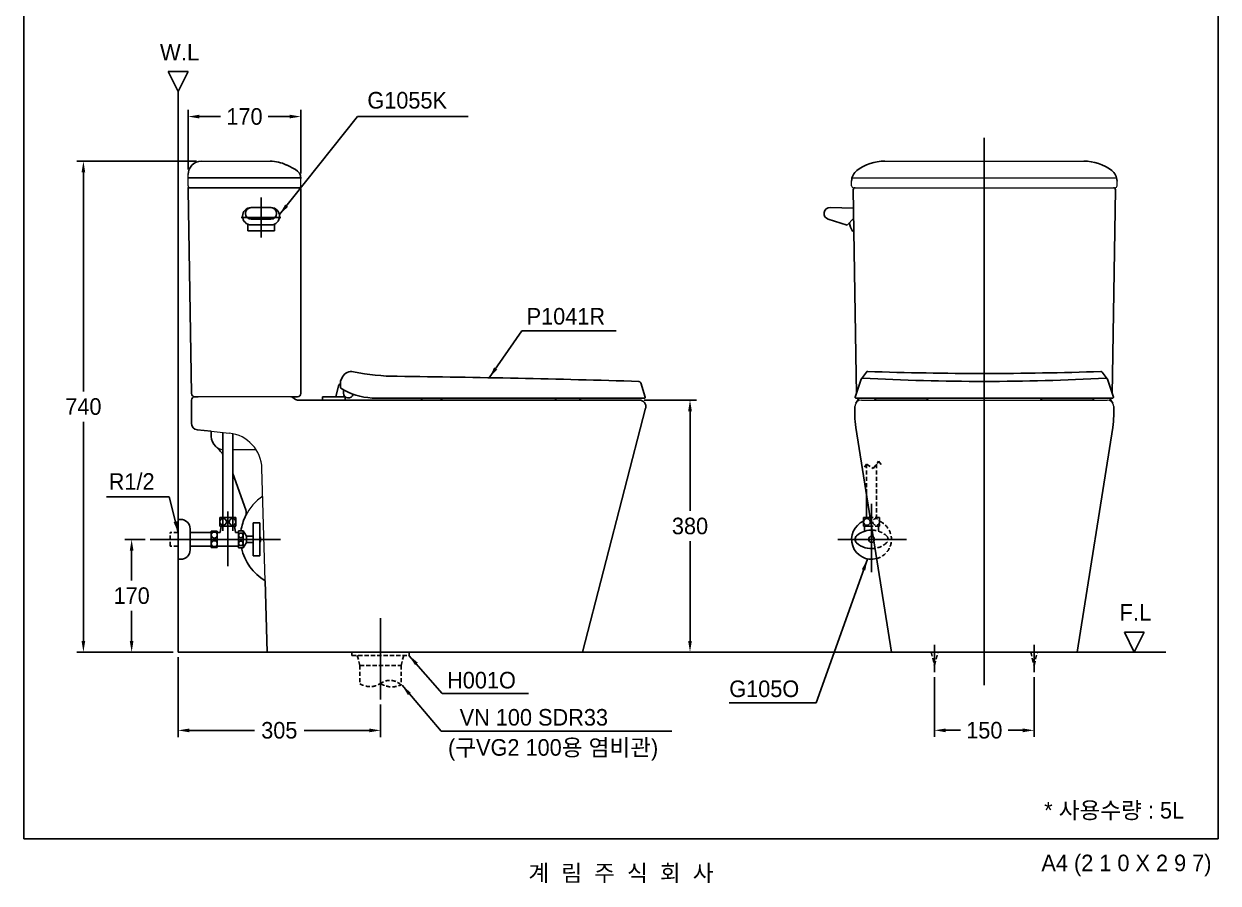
# Model space of a CAD drawing. Header units: millimetres. Extents: x 0 to 1800, y -67 to 2530.
# Drawn here: x 0 to 1800, y -67 to 1228 of the extents above; entities that cross this region are included whole.
import ezdxf
from ezdxf.enums import TextEntityAlignment as Align
from ezdxf.lldxf.tags import DXFTag

# ---------------------------------------------------------------- set-up
doc = ezdxf.new("R2010")
doc.units = ezdxf.units.MM
doc.linetypes.add('DASHED2', pattern=[9.525, 6.35, -3.175])
doc.layers.add('61', color=7, linetype='Continuous', true_color=0xffffff)
for name, color, linetype in [('TEXT', 7, 'Continuous'), ('내부선 및 부속', 4, 'Continuous'), ('도각라인', 7, 'Continuous'), ('외형선', 3, 'Continuous'), ('점선', 6, 'DASHED2'), ('중심선', 1, 'DASHED'), ('치수선', 7, 'Continuous')]:
    doc.layers.add(name, color=color, linetype=linetype)
doc.styles.add('____', font='')
doc.styles.add('타이틀', font='H2GTRM.TTF', dxfattribs={"height": 25})
doc.styles.get('____').set_extended_font_data('굴림')
tags = doc.linetypes.add('DASHDOT', pattern=[70, 31, -13, 13, -13]).pattern_tags.tags
tags[10:11] = [DXFTag(74, 4), DXFTag(75, 0), DXFTag(340, '0'), DXFTag(46, 0.0), DXFTag(50, 0.0), DXFTag(44, 0.0), DXFTag(45, 0.0)]
tags[8:9] = [DXFTag(74, 4), DXFTag(75, 0), DXFTag(340, '0'), DXFTag(46, 0.0), DXFTag(50, 0.0), DXFTag(44, 0.0), DXFTag(45, 0.0)]
tags[6:7] = [DXFTag(74, 4), DXFTag(75, 0), DXFTag(340, '0'), DXFTag(46, 0.0), DXFTag(50, 0.0), DXFTag(44, 0.0), DXFTag(45, 0.0)]
tags[4:5] = [DXFTag(74, 4), DXFTag(75, 0), DXFTag(340, '0'), DXFTag(46, 0.0), DXFTag(50, 0.0), DXFTag(44, 0.0), DXFTag(45, 0.0)]
tags = doc.linetypes.add('DASHED', pattern=[25.72, 12.86, -12.86]).pattern_tags.tags
tags[6:7] = [DXFTag(74, 4), DXFTag(75, 0), DXFTag(340, '0'), DXFTag(46, 0.0), DXFTag(50, 0.0), DXFTag(44, 0.0), DXFTag(45, 0.0)]
tags[4:5] = [DXFTag(74, 4), DXFTag(75, 0), DXFTag(340, '0'), DXFTag(46, 0.0), DXFTag(50, 0.0), DXFTag(44, 0.0), DXFTag(45, 0.0)]
doc.dimstyles.new('MSADIM', dxfattribs={"dimtxt": 33, "dimasz": 17, "dimexe": 10, "dimexo": 7.5, "dimgap": 10, "dimtad": 0, "dimtih": 1, "dimtoh": 1, "dimdec": 0, "dimzin": 1, "dimdsep": 46, "dimtxsty": '____', "dimcen": 11.25, "dimadec": 0, "dimazin": 0, "dimtfac": 1, "dimtdec": 0, "dimtix": 1, "dimtmove": 0, "dimatfit": 3, "dimfxl": 1, "dimtolj": 1, "dimtzin": 1, "dimarcsym": 0})

# ---------------------------------------------------------------- blocks, each defined once
blk = doc.blocks.new('*D1')
at = {"layer": '치수선', "color": 0, "linetype": 'Continuous', "lineweight": -2, "transparency": 16777216}
for p, q in [((232.5, 273.7), (232.5, 153.3)), ((537.5, 202.3), (537.5, 153.3)), ((249.5, 163.3), (347.6, 163.3)), ((520.5, 163.3), (422.3, 163.3))]:
    blk.add_line(p, q, dxfattribs=at)
at = {"layer": '치수선', "color": 0, "linetype": 'Continuous', "transparency": 16777216}
for points in [[(249.5, 166.1), (249.5, 160.4), (232.5, 163.3)], [(520.5, 166.1), (520.5, 160.4), (537.5, 163.3)]]:
    blk.add_solid(points, dxfattribs=at)
at = {"layer": '치수선', "color": 0, "linetype": 'Continuous', "transparency": 16777216, "insert": (385, 163.3), "char_height": 25, "attachment_point": 5, "style": '____'}
blk.add_mtext('\\A1;305', dxfattribs=at)
blk = doc.blocks.new('*D8')
at = {"layer": '치수선', "color": 0, "linetype": 'Continuous', "lineweight": -2, "transparency": 16777216}
for p, q in [((935, 661.2), (1014, 661.2)), ((1004, 644.2), (1004, 494)), ((1004, 298.2), (1004, 448.4)), ((849.6, 281.2), (1014, 281.2))]:
    blk.add_line(p, q, dxfattribs=at)
at = {"layer": '치수선', "color": 0, "linetype": 'Continuous', "transparency": 16777216}
for points in [[(1001.2, 644.2), (1006.8, 644.2), (1004, 661.2)], [(1001.2, 298.2), (1006.8, 298.2), (1004, 281.2)]]:
    blk.add_solid(points, dxfattribs=at)
at = {"layer": '치수선', "color": 0, "linetype": 'Continuous', "transparency": 16777216, "insert": (1004, 471.2), "char_height": 25, "attachment_point": 5, "style": '____'}
blk.add_mtext('\\A1;380', dxfattribs=at)
blk = doc.blocks.new('*D9')
at = {"layer": '치수선', "color": 0, "linetype": 'Continuous', "lineweight": -2, "transparency": 16777216}
for p, q in [((183, 451.2), (152.4, 451.2)), ((162.4, 434.2), (162.4, 389.1)), ((162.4, 298.2), (162.4, 343.4)), ((225, 281.2), (152.4, 281.2))]:
    blk.add_line(p, q, dxfattribs=at)
at = {"layer": '치수선', "color": 0, "linetype": 'Continuous', "transparency": 16777216}
for points in [[(159.6, 434.2), (165.2, 434.2), (162.4, 451.2)], [(159.6, 298.2), (165.2, 298.2), (162.4, 281.2)]]:
    blk.add_solid(points, dxfattribs=at)
at = {"layer": '치수선', "color": 0, "linetype": 'Continuous', "transparency": 16777216, "insert": (162.4, 366.2), "char_height": 25, "attachment_point": 5, "style": '____'}
blk.add_mtext('\\A1;170', dxfattribs=at)
blk = doc.blocks.new('*D4')
at = {"layer": '치수선', "color": 0, "linetype": 'Continuous', "lineweight": -2, "transparency": 16777216}
for p, q in [((260, 1021.2), (79.7, 1021.2)), ((89.7, 1004.2), (89.7, 674.1)), ((89.7, 298.2), (89.7, 628.4)), ((225, 281.2), (79.7, 281.2))]:
    blk.add_line(p, q, dxfattribs=at)
at = {"layer": '치수선', "color": 0, "linetype": 'Continuous', "transparency": 16777216}
for points in [[(86.9, 1004.2), (92.5, 1004.2), (89.7, 1021.2)], [(86.9, 298.2), (92.5, 298.2), (89.7, 281.2)]]:
    blk.add_solid(points, dxfattribs=at)
at = {"layer": '치수선', "color": 0, "linetype": 'Continuous', "transparency": 16777216, "insert": (89.7, 651.2), "char_height": 25, "attachment_point": 5, "style": '____'}
blk.add_mtext('\\A1;740', dxfattribs=at)
blk = doc.blocks.new('*D11')
at = {"layer": '치수선', "color": 0, "linetype": 'Continuous', "lineweight": -2, "transparency": 16777216}
for p, q in [((1372.6, 243.3), (1372.6, 153.4)), ((1522.6, 243.3), (1522.6, 153.4)), ((1389.6, 163.4), (1411.7, 163.4)), ((1505.6, 163.4), (1483.5, 163.4))]:
    blk.add_line(p, q, dxfattribs=at)
at = {"layer": '치수선', "color": 0, "linetype": 'Continuous', "transparency": 16777216}
for points in [[(1389.6, 166.2), (1389.6, 160.5), (1372.6, 163.4)], [(1505.6, 166.2), (1505.6, 160.5), (1522.6, 163.4)]]:
    blk.add_solid(points, dxfattribs=at)
at = {"layer": '치수선', "color": 0, "linetype": 'Continuous', "transparency": 16777216, "insert": (1447.6, 163.4), "char_height": 25, "attachment_point": 5, "style": '____'}
blk.add_mtext('\\A1;150', dxfattribs=at)
blk = doc.blocks.new('*D10')
at = {"layer": '치수선', "color": 0, "linetype": 'Continuous', "lineweight": -2, "transparency": 16777216}
for p, q in [((247.5, 1008.7), (247.5, 1098.4)), ((417.5, 1002.8), (417.5, 1098.4)), ((264.5, 1088.4), (296.5, 1088.4)), ((400.5, 1088.4), (368.4, 1088.4))]:
    blk.add_line(p, q, dxfattribs=at)
at = {"layer": '치수선', "color": 0, "linetype": 'Continuous', "transparency": 16777216}
for points in [[(264.5, 1091.2), (264.5, 1085.6), (247.5, 1088.4)], [(400.5, 1091.2), (400.5, 1085.6), (417.5, 1088.4)]]:
    blk.add_solid(points, dxfattribs=at)
at = {"layer": '치수선', "color": 0, "linetype": 'Continuous', "transparency": 16777216, "insert": (332.5, 1088.4), "char_height": 25, "attachment_point": 5, "style": '____'}
blk.add_mtext('\\A1;170', dxfattribs=at)

msp = doc.modelspace()

# ---------------------------------------------------------------- linework, layer by layer
msp.add_line((1177.2, 204.9), (1062.8, 204.9))
at = {"layer": '61', "lineweight": 18}
for p in [(247.5, 981.2), (1447.6, 981.2)]:
    msp.add_point(p, dxfattribs=at)
at = {"layer": '내부선 및 부속'}
for p, q in [((247.5, 996.2), (417.5, 996.2)), ((1262.4, 693.3), (1269.8, 703.2)), ((1632.8, 693.3), (1625.4, 703.2)), ((477.1, 679.8), (477.1, 688.7)), ((477.3, 689.6), (480.4, 695.9)), ((929.7, 687.2), (936.6, 665.5)), ((1262.1, 692.8), (1253, 665.5)), ((1633.1, 692.8), (1642.2, 665.5)), ((481.6, 671.7), (481.5, 676.6)), ((488.7, 661.2), (453.7, 661.2)), ((935.7, 664.2), (524.9, 664.2)), ((1254, 664.2), (1641.2, 664.2))]:
    msp.add_line(p, q, dxfattribs=at)
at = {"layer": '내부선 및 부속', "lineweight": 18}
msp.add_line((1248.2, 996.2), (1647, 996.2), dxfattribs=at)
at = {"layer": '내부선 및 부속', "linetype": 'Continuous', "lineweight": 18}
for p, q in [((414.5, 981.2), (250.5, 981.2)), ((1253.1, 981.2), (1642.1, 981.2)), ((402.5, 666.2), (262.5, 666.2)), ((1262.6, 661.2), (1632.6, 661.2)), ((282.5, 614.1), (309.6, 611.2)), ((350.2, 586.2), (315, 586.2)), ((363.8, 388.9), (358.8, 558.1))]:
    msp.add_line(p, q, dxfattribs=at)
at = {"layer": '내부선 및 부속', "linetype": 'Continuous'}
for p, q in [((372.5, 951.2), (342.5, 951.2)), ((1215.3, 951.2), (1250.6, 950.5)), ((337.5, 926.2), (337.5, 916.2)), ((372.5, 925.2), (342.5, 925.2)), ((372.1, 933.6), (342.8, 933.6)), ((377.5, 926.2), (377.5, 916.2)), ((1212.4, 933.6), (1240.8, 924.7)), ((1240.8, 924.7), (1250.8, 935.3)), ((377.5, 916.2), (337.5, 916.2)), ((1249.1, 915.5), (1251.1, 915.5)), ((484, 666.2), (450.1, 666.2)), ((450.1, 666.2), (450.1, 661.2)), ((474.2, 682.4), (470.1, 666.2)), ((484.1, 666.1), (484.1, 661.2)), ((456.4, 661.2), (450.1, 661.2)), ((456.4, 661.2), (484.1, 661.2)), ((478.6, 661.2), (480.2, 661.2)), ((599, 664.2), (599, 663.7)), ((601.5, 661.2), (627.5, 661.2)), ((630, 664.2), (630, 663.7)), ((801, 664.2), (801, 663.7)), ((803.5, 661.2), (836.5, 661.2)), ((839, 664.2), (839, 663.7)), ((1282.6, 664.2), (1282.6, 663.7)), ((1285.1, 661.2), (1360.1, 661.2)), ((1362.6, 664.2), (1362.6, 663.7)), ((1532.6, 664.2), (1532.6, 663.7)), ((1535.1, 661.2), (1610.1, 661.2)), ((1612.6, 664.2), (1612.6, 663.7)), ((300, 464), (300, 612.2)), ((315, 464), (315, 610.4)), ((1270.1, 517.9), (1270.1, 484)), ((236.5, 481.2), (232.5, 481.2)), ((319.5, 484), (295.5, 484)), ((295.5, 471), (295.5, 484)), ((319.5, 471), (295.5, 471)), ((297.5, 471), (296, 461.5)), ((319, 461.5), (317.5, 471)), ((319.5, 471), (319.5, 484)), ((345.5, 476.2), (345.5, 426.2)), ((355.5, 476.2), (345.5, 476.2)), ((355.5, 476.2), (355.5, 426.2)), ((1265.6, 484), (1265.6, 471)), ((1275.5, 484), (1265.6, 484)), ((1277.6, 471), (1265.6, 471)), ((1267.1, 471), (1267.1, 463.5)), ((250.5, 467.2), (250.5, 435.2)), ((282.5, 461.5), (250.5, 461.5)), ((282.5, 463.7), (282.5, 438.7)), ((291.5, 463.7), (282.5, 463.7)), ((291.5, 463.7), (291.5, 438.7)), ((296, 461.5), (291.5, 461.5)), ((323.5, 461.5), (319, 461.5)), ((330.5, 464.2), (323.5, 464.2)), ((323.5, 464.2), (323.5, 438.2)), ((330.5, 464.2), (330.5, 438.2)), ((330.5, 464.2), (335.5, 456)), ((335.5, 456), (335.5, 446.5)), ((345.5, 456), (335.5, 456)), ((282.5, 441), (250.5, 441)), ((291.5, 438.7), (282.5, 438.7)), ((323.5, 441), (291.5, 441)), ((330.5, 438.2), (323.5, 438.2)), ((335.5, 446.5), (330.5, 438.2)), ((345.5, 446.5), (335.5, 446.5)), ((236.5, 421.2), (232.5, 421.2)), ((355.5, 426.2), (345.5, 426.2))]:
    msp.add_line(p, q, dxfattribs=at)
at = {"layer": '내부선 및 부속', "linetype": 'Continuous', "flags": 128}
for points in [[(236.5, 481.2, -0.414214), (250.5, 467.2)], [(355.5, 455.7, -0.31563), (355.5, 446.7)], [(1254.9, 446.1, -0.44), (1254.9, 456.4)], [(1254.9, 456.4, -0.180645), (1276.7, 465.2, -0.180645)], [(1276.7, 465.2, -0.013056), (1278.5, 465.2, -0.013056)], [(1282.8, 437.6, -0.228237), (1254.9, 446.1)]]:
    msp.add_lwpolyline(points, format="xyb", dxfattribs=at)
at = {"layer": '내부선 및 부속', "linetype": 'Continuous'}
for centre, radius in [((300.5, 477.6), 5), ((314.5, 477.4), 5), ((1270.7, 477.4), 5), ((287, 457.7), 4.5), ((327, 457.2), 3.5), ((1277.6, 451.2), 4.5), ((287, 444.7), 4.5), ((327, 445.2), 3.5)]:
    msp.add_circle(centre, radius, dxfattribs=at)
for centre, radius, start, end in [((342.5, 938.2), 13, 90, 270), ((342.8, 942.4), 8.82, 90, 270), ((372.1, 942.4), 8.82, 270, 90), ((372.5, 938.2), 13, 270, 90), ((1215.1, 942.2), 9, 88.83, 252.4927), ((1269.4, 930.1), 25, 183.5491, 215.6999), ((479.1, 681.2), 5, 113.5697, 165.8872), ((601.5, 663.7), 2.5, 180, 270), ((627.5, 663.7), 2.5, 270, 0), ((803.5, 663.7), 2.5, 180, 270), ((836.5, 663.7), 2.5, 270, 0), ((1285.1, 663.7), 2.5, 180, 270), ((1360.1, 663.7), 2.5, 270, 0), ((1535.1, 663.7), 2.5, 180, 270), ((1610.1, 663.7), 2.5, 270, 0), ((1277.6, 451.2), 30, 113.5781, 284.7959), ((236.5, 435.2), 14, 270, 360)]:
    msp.add_arc(centre, radius, start, end, dxfattribs=at)
at = {"layer": '내부선 및 부속'}
for centre, radius, start, end in [((493.8, 689.2), 15, 77.9144, 153.4349), ((562.9, 1011.9), 315, 257.9144, 269.9304), ((1271.8, 701.7), 2.5, 88.0717, 141.3402), ((1447.6, 5924.2), 5223, 268.0717, 271.9283), ((1623.4, 701.7), 2.5, 38.6598, 91.9283), ((479.1, 688.7), 2, 153.4349, 180), ((327.4, -19260.7), 19959, 88.27855, 89.32486), ((926.8, 686.3), 3, 17.7447, 88.2785), ((1264, 692.1), 2, 86.9292, 161.5651), ((1447.6, 4114.2), 3425, 266.9292, 273.0708), ((1631.2, 692.1), 2, 18.4349, 93.0708), ((478.1, 679.8), 1, 180, 238.3924), ((529.9, 764.1), 100, 238.3924, 267.0902), ((489.1, 671.7), 7.5, 180.1051, 345.9993), ((935.7, 665.2), 1, 270, 17.7447), ((1254, 665.2), 1, 161.5651, 270), ((1641.2, 665.2), 1, 270, 18.4349)]:
    msp.add_arc(centre, radius, start, end, dxfattribs=at)
at = {"layer": '내부선 및 부속', "linetype": 'Continuous', "lineweight": 18}
for centre, radius, start, end in [((1262.6, 651.2), 10, 90, 180), ((1632.6, 651.2), 10, 0, 90), ((303.9, 556.5), 55, 1.6603, 84.0236), ((302.5, 606.2), 20, 227.2254, 262.8192), ((401.5, 453.7), 75, 123.5392, 154.1436)]:
    msp.add_arc(centre, radius, start, end, dxfattribs=at)
at = {"layer": '도각라인', "color": 7}
for p, q in [((0, 0), (0, 2530)), ((1800, 2530), (1800, 0)), ((0, 0), (1800, 0))]:
    msp.add_line(p, q, dxfattribs=at)
at = {"layer": '외형선', "linetype": 'Continuous'}
for p, q in [((247.5, 1156.2), (217.5, 1156.2)), ((217.5, 1156.2), (232.5, 1126.2)), ((232.5, 1126.2), (247.5, 1156.2)), ((232.5, 1126.2), (232.5, 281.2)), ((1688.7, 311.2), (1658.7, 311.2)), ((1658.7, 311.2), (1673.7, 281.2)), ((1673.7, 281.2), (1688.7, 311.2)), ((232.5, 281.2), (1721, 281.2))]:
    msp.add_line(p, q, dxfattribs=at)
at = {"layer": '외형선', "lineweight": 18}
for p, q in [((267.5, 1021.2), (371.2, 1021.2)), ((1297.6, 1021.2), (1597.6, 1021.2)), ((247.5, 984.2), (247.5, 1001.2)), ((417.5, 984.2), (417.5, 995.3)), ((1247.6, 984.2), (1247.6, 991.2)), ((1647.6, 984.2), (1647.6, 991.2)), ((250.5, 981.2), (414.5, 981.2)), ((1250.6, 981.2), (1644.6, 981.2))]:
    msp.add_line(p, q, dxfattribs=at)
at = {"layer": '외형선'}
for p, q in [((395.8, 1015.4), (409.2, 1008.7)), ((247.5, 978.2), (252.5, 671.1)), ((417.5, 978.2), (417.5, 671.2)), ((1254.7, 699.3), (1250.1, 978.2)), ((1640.6, 699.4), (1645.1, 978.2)), ((1255.1, 671.7), (1254.7, 699.3)), ((1640.1, 671.7), (1640.6, 699.4)), ((257.5, 666.2), (262.5, 666.2)), ((412.5, 666.2), (402.5, 666.2)), ((252.5, 661.2), (252.5, 626.2)), ((405.5, 665.2), (409.5, 662.2)), ((927.5, 661.2), (412.5, 661.2)), ((937.1, 648.7), (842.1, 281.2)), ((1252.6, 651.2), (1252.6, 637.5)), ((1258.3, 663.7), (1253.9, 656.2)), ((1636.9, 663.7), (1641.3, 656.2)), ((1642.6, 651.2), (1642.6, 637.5)), ((261.4, 616.3), (282.5, 614.1)), ((282.5, 614.1), (282.5, 606.2)), ((1254, 619.7), (1307.6, 281.2)), ((1641.2, 619.7), (1587.6, 281.2)), ((315, 550.6), (334.5, 495.7)), ((366.9, 281.2), (363.8, 388.9))]:
    msp.add_line(p, q, dxfattribs=at)
for centre, radius, start, end in [((267.5, 1001.2), 20, 90, 180), ((371.2, 966.2), 55, 63.4349, 90), ((402.5, 995.3), 15, 0, 63.4349), ((1297.6, 951.2), 70, 90, 126.8699), ((1597.6, 951.2), 70, 53.1301, 90), ((1267.6, 991.2), 20, 126.8699, 180), ((1627.6, 991.2), 20, 0, 53.1301), ((250.5, 978.2), 3, 90, 180.933), ((414.5, 978.2), 3, 0, 90), ((1253.1, 978.2), 3, 90, 180.933), ((1642.1, 978.2), 3, 359.067, 90), ((257.5, 671.2), 5, 180, 270), ((257.5, 661.2), 5, 90, 180), ((402.5, 661.2), 5, 53.1301, 90), ((412.5, 671.2), 5, 270, 0), ((412.5, 666.2), 5, 233.1301, 270), ((927.5, 651.2), 10, 345.501, 90), ((1262.6, 661.2), 5, 143.1301, 150), ((1632.6, 661.2), 5, 30, 36.8699), ((1367.6, 637.5), 115, 180, 188.8962), ((1527.6, 637.5), 115, 351.1038, 0), ((262.5, 626.2), 10, 180, 264.0236), ((302.5, 606.2), 20, 180, 227.2254), ((224.4, 521.8), 95, 37.2718, 47.2254), ((401.5, 453.7), 75, 154.1436, 171.9388), ((323.2, 491.6), 12, 334.1436, 19.6084), ((401.5, 453.7), 75, 191.9136, 239.7814)]:
    msp.add_arc(centre, radius, start, end, dxfattribs=at)
at = {"layer": '외형선', "lineweight": 18}
for centre, start, end in [((250.5, 984.2), 180, 270), ((414.5, 984.2), 270, 0), ((1250.6, 984.2), 180, 270), ((1644.6, 984.2), 270, 0)]:
    msp.add_arc(centre, 3, start, end, dxfattribs=at)
at = {"layer": '점선'}
for p, q in [((1270.1, 564.7), (1267.2, 560.2)), ((1270.1, 564.7), (1280.1, 558.2)), ((1270.1, 564.7), (1270.1, 517.9)), ((1280.1, 558.2), (1288.3, 568.9)), ((1285.1, 564.7), (1285.1, 484)), ((1288.3, 568.9), (1293.7, 561.8)), ((1289.6, 484), (1275.5, 484)), ((1289.6, 471), (1277.6, 471)), ((1288.1, 471), (1288.1, 463.5)), ((1289.6, 484), (1289.6, 471)), ((220.5, 441), (220.5, 461.5)), ((232.5, 461.5), (220.5, 461.5)), ((232.5, 441), (220.5, 441)), ((494.5, 281.2), (494.5, 276.2)), ((494.5, 276.2), (580.5, 276.2)), ((502.5, 276.2), (506.5, 261.2)), ((572.5, 276.2), (568.5, 261.2)), ((580.5, 281.2), (580.5, 276.2)), ((1367.6, 281.2), (1372.6, 261.2)), ((1372.6, 261.2), (1377.6, 281.2)), ((1517.6, 281.2), (1522.6, 261.2)), ((1522.6, 261.2), (1527.6, 281.2)), ((506.5, 261.2), (506.5, 233.7)), ((506.5, 261.2), (568.5, 261.2)), ((568.5, 261.2), (568.5, 231.9))]:
    msp.add_line(p, q, dxfattribs=at)
at = {"layer": '점선', "flags": 128}
for points in [[(1278.5, 465.2, -0.181059), (1300.3, 456.4)], [(1300.3, 456.4, -0.44), (1300.3, 446.1)], [(1300.3, 446.1, -0.147555), (1282.8, 437.6, -0.126652)]]:
    msp.add_lwpolyline(points, format="xyb", dxfattribs=at)
at = {"layer": '점선'}
msp.add_circle((1284.6, 477.6), 5, dxfattribs=at)
for centre, radius, start, end in [((1277.6, 451.2), 30, 284.7959, 56.6279), ((1277.6, 451.2), 30, 56.5934, 66.4217), ((521.7, 257.3), 28.1, 237.1476, 305.6288), ((554.8, 261), 32.1, 237.1903, 295.1018), ((551.7, 214.2), 24.4, 46.5379, 123.8822)]:
    msp.add_arc(centre, radius, start, end, dxfattribs=at)
at = {"layer": '중심선', "linetype": 'DASHDOT'}
for p, q in [((1447.6, 1056.2), (1447.6, 231.2)), ((357.5, 966.2), (357.5, 906.2)), ((327.5, 936.2), (387.5, 936.2)), ((1277.6, 504.7), (1277.6, 401.6)), ((307.5, 411), (307.5, 493.2)), ((386.9, 451.2), (190.5, 451.2)), ((1226.8, 451.2), (1330.4, 451.2)), ((537.5, 332.2), (537.5, 209.8)), ((1372.6, 292.3), (1372.6, 250.8)), ((1522.6, 292.3), (1522.6, 250.8))]:
    msp.add_line(p, q, dxfattribs=at)
at = {"layer": '치수선', "linetype": 'Continuous'}
for p, q in [((519.9, 1088.4), (669.8, 1088.4)), ((630.5, 219), (760.7, 219)), ((628.8, 162.3), (976.4, 162.3))]:
    msp.add_line(p, q, dxfattribs=at)

# ---------------------------------------------------------------- texts
at = {"layer": 'TEXT', "style": '타이틀'}
for s, p in [('P1041R', (816.9, 787.4)), ('* 사용수량 : 5L', (1643.3, 42.9)), ('계  림  주  식  회  사', (900, -51.7))]:
    msp.add_text(s, height=25, dxfattribs=at).set_placement(p, align=Align.MIDDLE_CENTER)
at = {"layer": 'TEXT', "char_height": 25, "attachment_point": 1, "line_spacing_factor": 0.963855, "style": '타이틀'}
for s, insert, width in [('\\fﾱﾼﾸﾲ;W.L', (205, 1198), 248.993), ('\\A1;G1055K', (517.7, 1125.5), 248.993), ('\\A1;R1/2', (127.9, 550.9), 361.787), ('{\\fﾱﾼﾸﾲ|b0|i0|c129|p0;F\\fﾱﾼﾸﾲ|b0|i0|c0|p0;.L}', (1651.2, 353.7), 248.993), ('\\A1; G105O', (1054.1, 238.5), 248.993)]:
    msp.add_mtext(s, dxfattribs=dict(at, insert=insert, width=width))
at = {"layer": '도각라인', "style": '타이틀'}
msp.add_text('A4 (2 1 0 X 2 9 7)', height=25, dxfattribs=at).set_placement((1790, -36.5), align=Align.MIDDLE_RIGHT)
at = {"layer": '치수선', "linetype": 'Continuous', "style": '타이틀'}
for s, p in [('H001O', (689.7, 239)), ('VN 100 SDR33', (768.6, 183)), ('(구VG2 100용 염비관)', (797.7, 137.6))]:
    msp.add_text(s, height=25, dxfattribs=at).set_placement(p, align=Align.MIDDLE_CENTER)

# ---------------------------------------------------------------- dimensions: what is measured, and where the dimension line sits
at = {"layer": '치수선', "linetype": 'Continuous'}
for base, p1, p2, picture, middle in [((417.5, 1088.4), (247.5, 1001.2), (417.5, 995.3), '*D10', (332.5, 1088.4)), ((537.5, 163.3), (232.5, 281.2), (537.5, 209.8), '*D1', (385, 163.3)), ((1522.6, 163.4), (1372.6, 250.8), (1522.6, 250.8), '*D11', (1447.6, 163.4))]:
    dim = msp.add_linear_dim(base=base, p1=p1, p2=p2, dimstyle='MSADIM', override={"dimtxt": 25}, dxfattribs=at)
    dim.commit()
    dim.dimension.update_dxf_attribs({"geometry": picture, "text_midpoint": middle})
for base, p1, p2, picture, middle in [((89.7, 1021.2), (232.5, 281.2), (267.5, 1021.2), '*D4', (89.7, 651.2)), ((1004, 661.2), (842.1, 281.2), (927.5, 661.2), '*D8', (1004, 471.2)), ((162.4, 281.2), (190.5, 451.2), (232.5, 281.2), '*D9', (162.4, 366.2))]:
    dim = msp.add_linear_dim(base=base, p1=p1, p2=p2, angle=90, dimstyle='MSADIM', override={"dimtxt": 25}, dxfattribs=at)
    dim.commit()
    dim.dimension.update_dxf_attribs({"geometry": picture, "text_midpoint": middle})

# ---------------------------------------------------------------- leaders
at = {"layer": '치수선', "linetype": 'Continuous', "annotation_type": 0, "has_hookline": 1, "hookline_direction": 0}
msp.add_leader([(385.4, 940.8), (502.9, 1088.4), (519.9, 1088.4)], dimstyle='MSADIM', override={"dimtxt": 25}, dxfattribs=at)
at = {"layer": '치수선', "linetype": 'Continuous'}
for points in [[(701.4, 694.8), (750.7, 765.6), (892.5, 765.6)], [(232.5, 461.5), (218.8, 515.1), (124.5, 515.1)], [(580.4, 276.4), (630.5, 219)], [(570, 231.2), (628.8, 162.3)]]:
    msp.add_leader(points, dimstyle='MSADIM', override={"dimtxt": 25}, dxfattribs=at)
at = {"layer": '치수선', "linetype": 'Continuous', "annotation_type": 0, "has_hookline": 1, "hookline_direction": 0, "horizontal_direction": (-1, 0, 0)}
msp.add_leader([(1271.3, 421.2), (1194.2, 204.9), (1177.2, 204.9)], dimstyle='MSADIM', override={"dimtxt": 25}, dxfattribs=at)

doc.saveas('drawing.dxf')
